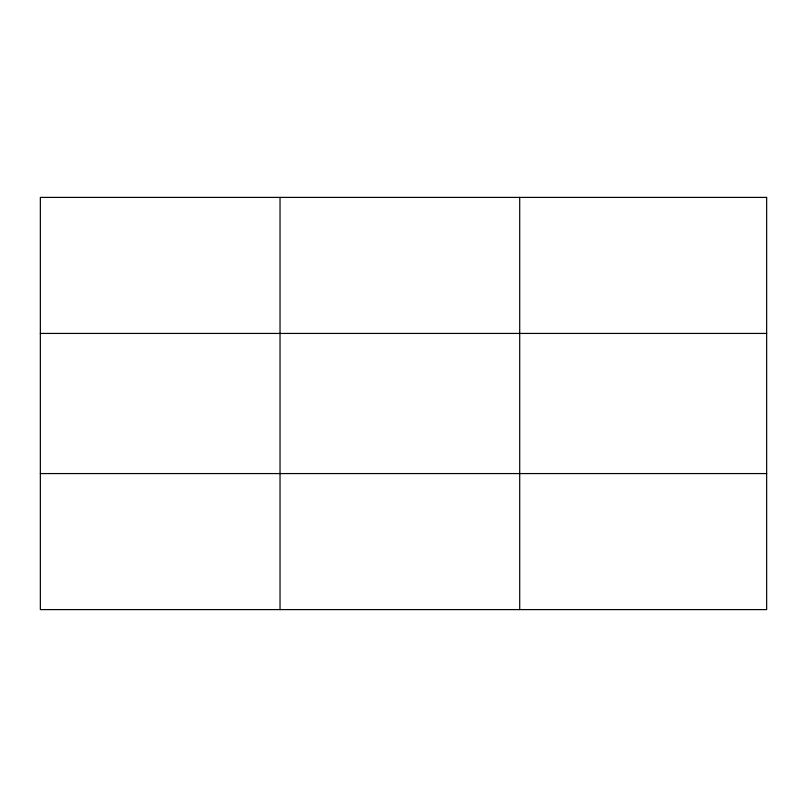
<?xml version="1.0" encoding="UTF-8"?>
<svg xmlns="http://www.w3.org/2000/svg" width="807" height="807" viewBox="0 0 807 807"><rect width="100%" height="100%" fill="white"/><g stroke="black" fill="none" stroke-linecap="round" stroke-linejoin="round"><path stroke-width="1.21" d="M280.029 197.402L280.029 609.598M519.708 197.402L519.708 609.598M40.35 333.432L766.65 333.432M40.35 473.568L766.65 473.568M766.65 197.402L766.65 609.598L40.35 609.598L40.35 197.402L766.65 197.402"/></g></svg>
